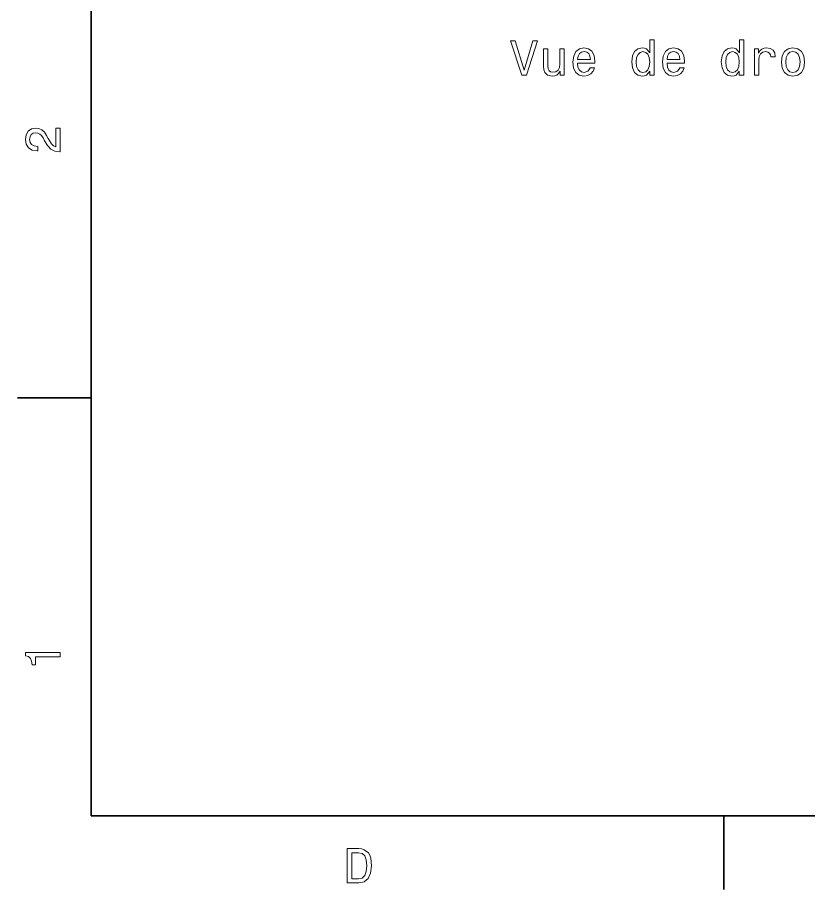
# Model space of a CAD drawing. Extents: x 0 to 297, y 0 to 210.
# Drawn here: x 2.5 to 82.9, y 2.5 to 91.2 of the extents above; entities that cross this region are included whole.
import ezdxf

# ---------------------------------------------------------------- set-up
doc = ezdxf.new("R2010")
doc.units = 0

msp = doc.modelspace()

# ---------------------------------------------------------------- linework, layer by layer
at = {"color": 7, "lineweight": 35}
for p, q in [((10, 200), (10, 10)), ((10, 10), (287, 10))]:
    msp.add_line(p, q, dxfattribs=at)
at = {"color": 7, "lineweight": 35, "ltscale": 0.1875}
for p, q in [((10, 52.5), (2.5, 52.5)), ((74.300003, 10), (74.300003, 2.5))]:
    msp.add_line(p, q, dxfattribs=at)
at = {"color": 7, "lineweight": 13}
for points in [[(54.893566, 88.791512), (54.016045, 85.810966), (53.113304, 88.791512), (52.634197, 88.791512), (53.763882, 85.286469), (54.268204, 85.286469), (55.372673, 88.791512)], [(66.780457, 85.705055), (66.780457, 85.286469), (67.224258, 85.286469), (67.224258, 88.907509), (66.785492, 88.907509), (66.785492, 87.581139), (66.447601, 87.964424), (66.240829, 88.055199), (66.003799, 88.0905), (65.575119, 87.989639), (65.242271, 87.707214), (65.025406, 87.253326), (64.94976, 86.643097), (65.025406, 86.032867), (65.242271, 85.573929), (65.575119, 85.286469), (66.003799, 85.190651), (66.240829, 85.225952), (66.452644, 85.316727)], [(75.888519, 85.705055), (75.888519, 85.286469), (76.332329, 85.286469), (76.332329, 88.907509), (75.89357, 88.907509), (75.89357, 87.581139), (75.555672, 87.964424), (75.3489, 88.055199), (75.111862, 88.0905), (74.683189, 87.989639), (74.350342, 87.707214), (74.133484, 87.253326), (74.057831, 86.643097), (74.133484, 86.032867), (74.350342, 85.573929), (74.683189, 85.286469), (75.111862, 85.190651), (75.3489, 85.225952), (75.560715, 85.316727)], [(58.096016, 87.994682), (57.65221, 87.994682), (57.65221, 86.431282), (57.601776, 86.068169), (57.455524, 85.805923), (57.22858, 85.644539), (56.93103, 85.594109), (56.693996, 85.634453), (56.542702, 85.755486), (56.456966, 85.962257), (56.436794, 86.254768), (56.436794, 87.994682), (55.992989, 87.994682), (55.992989, 86.214424), (56.008118, 85.856354), (56.103939, 85.5588), (56.396446, 85.286469), (56.865467, 85.190651), (57.11763, 85.225952), (57.334488, 85.316727), (57.521088, 85.473068), (57.672382, 85.700012), (57.672382, 85.286469), (58.096016, 85.286469)], [(59.432468, 86.511971), (61.207687, 86.511971), (61.21273, 86.718742), (61.132038, 87.298714), (60.910133, 87.732437), (60.55711, 87.994682), (60.088089, 88.0905), (59.629154, 87.989639), (59.276131, 87.707214), (59.049183, 87.248283), (58.968494, 86.643097), (59.04414, 86.022781), (59.271088, 85.568886), (59.619068, 85.286469), (60.07296, 85.190651), (60.466331, 85.25621), (60.789097, 85.427681), (61.026131, 85.700012), (61.162296, 86.063126), (60.723537, 86.063126), (60.632759, 85.861397), (60.501633, 85.710098), (60.128433, 85.589066), (59.840973, 85.644539), (59.624111, 85.821053), (59.482903, 86.108513), (59.432468, 86.496841)], [(68.540543, 86.511971), (70.315758, 86.511971), (70.320801, 86.718742), (70.240105, 87.298714), (70.018204, 87.732437), (69.665176, 87.994682), (69.196159, 88.0905), (68.737228, 87.989639), (68.384201, 87.707214), (68.157257, 87.248283), (68.076561, 86.643097), (68.152214, 86.022781), (68.379158, 85.568886), (68.727142, 85.286469), (69.18103, 85.190651), (69.574402, 85.25621), (69.897171, 85.427681), (70.134201, 85.700012), (70.27037, 86.063126), (69.831604, 86.063126), (69.740829, 85.861397), (69.609703, 85.710098), (69.236504, 85.589066), (68.949043, 85.644539), (68.732178, 85.821053), (68.590973, 86.108513), (68.540543, 86.496841)], [(77.426704, 85.286469), (77.870514, 85.286469), (77.870514, 86.83474), (77.915901, 87.207939), (78.052063, 87.475227), (78.273972, 87.636612), (78.571518, 87.692085), (78.793419, 87.656784), (78.959846, 87.555923), (79.060715, 87.384453), (79.096016, 87.152466), (79.544861, 87.152466), (79.484344, 87.560966), (79.317917, 87.85347), (79.040543, 88.029984), (78.6623, 88.0905), (78.40509, 88.050156), (78.183189, 87.949295), (77.986504, 87.777824), (77.830162, 87.545837), (77.830162, 87.994682), (77.426704, 87.994682)], [(80.165176, 86.638054), (80.245872, 86.022781), (80.477859, 85.568886), (80.846016, 85.286469), (81.340248, 85.190651), (81.829445, 85.286469), (82.197601, 85.563843), (82.429588, 86.017738), (82.51532, 86.638054), (82.429588, 87.253326), (82.197601, 87.712257), (81.829445, 87.989639), (81.340248, 88.0905), (80.846016, 87.989639), (80.477859, 87.707214), (80.245872, 87.253326)], [(59.432468, 86.88517), (59.487946, 87.233154), (59.624111, 87.490356), (59.830887, 87.646698), (60.103218, 87.702171), (60.37051, 87.646698), (60.577282, 87.490356), (60.703362, 87.233154), (60.748753, 86.88517)], [(66.079445, 87.692085), (66.371948, 87.621483), (66.593857, 87.424797), (66.724976, 87.096985), (66.775406, 86.643097), (66.724976, 86.184166), (66.593857, 85.856354), (66.371948, 85.654625), (66.079445, 85.589066), (65.802063, 85.654625), (65.590248, 85.856354), (65.449043, 86.189209), (65.403648, 86.643097), (65.449043, 87.091942), (65.590248, 87.419754), (65.802063, 87.621483)], [(68.540543, 86.88517), (68.596016, 87.233154), (68.732178, 87.490356), (68.93895, 87.646698), (69.211288, 87.702171), (69.478577, 87.646698), (69.685349, 87.490356), (69.811432, 87.233154), (69.856819, 86.88517)], [(75.187515, 87.692085), (75.480026, 87.621483), (75.70192, 87.424797), (75.833046, 87.096985), (75.883484, 86.643097), (75.833046, 86.184166), (75.70192, 85.856354), (75.480026, 85.654625), (75.187515, 85.589066), (74.910141, 85.654625), (74.698318, 85.856354), (74.557114, 86.189209), (74.511719, 86.643097), (74.557114, 87.091942), (74.698318, 87.419754), (74.910141, 87.621483)], [(80.619064, 86.643097), (80.664459, 87.096985), (80.805664, 87.424797), (81.032616, 87.626526), (81.340248, 87.697128), (81.642845, 87.626526), (81.869789, 87.42984), (82.011002, 87.096985), (82.061432, 86.643097), (82.011002, 86.184166), (81.869789, 85.851311), (81.642845, 85.649582), (81.340248, 85.584023), (81.032616, 85.649582), (80.805664, 85.851311), (80.664459, 86.184166)], [(6.833213, 77.519447), (6.833213, 79.925072), (6.399496, 79.925072), (6.399496, 78.023773), (6.162464, 78.129684), (5.965778, 78.311241), (5.607709, 78.871033), (5.456412, 79.168587), (5.239553, 79.501442), (4.987392, 79.738472), (4.689842, 79.874641), (4.351945, 79.925072), (3.928314, 79.839333), (3.595461, 79.602303), (3.383646, 79.239189), (3.307997, 78.770172), (3.393732, 78.286018), (3.630764, 77.91787), (4.009006, 77.680832), (4.508286, 77.600143), (4.578891, 77.600143), (4.578891, 78.059074), (4.538545, 78.059074), (4.195605, 78.104462), (3.943444, 78.240631), (3.782061, 78.457489), (3.726585, 78.744957), (3.777017, 79.03746), (3.903098, 79.254318), (4.099784, 79.395531), (4.346902, 79.445961), (4.578891, 79.41066), (4.775577, 79.314842), (4.947046, 79.153458), (5.098343, 78.931557), (5.259727, 78.634003), (5.572406, 78.139771), (5.90526, 77.791786), (6.308718, 77.585014), (6.818084, 77.519447)], [(6.833213, 26.159222), (6.833213, 26.618156), (3.307997, 26.618156), (3.307997, 26.275217), (3.615634, 26.184439), (3.822406, 26.002882), (3.943444, 25.725506), (3.98379, 25.34222), (4.341859, 25.34222), (4.341859, 26.159222)], [(37.194958, 6.666787), (36.029972, 6.666787), (36.029972, 3.166787), (37.194958, 3.166787), (37.744667, 3.277738), (38.153168, 3.615634), (38.405331, 4.165346), (38.496109, 4.916787), (38.415417, 5.683357), (38.314552, 5.985951), (38.173344, 6.228026), (37.764839, 6.555836), (37.497551, 6.636527)], [(37.159653, 6.248199), (37.542938, 6.17255), (37.805187, 5.940562), (37.961525, 5.527017), (38.011959, 4.916787), (37.956482, 4.326729), (37.800144, 3.913184), (37.532852, 3.666066), (37.159653, 3.585375), (36.498989, 3.585375), (36.498989, 6.248199)]]:
    msp.add_lwpolyline(points, close=True, dxfattribs=at)

doc.saveas('drawing.dxf')
